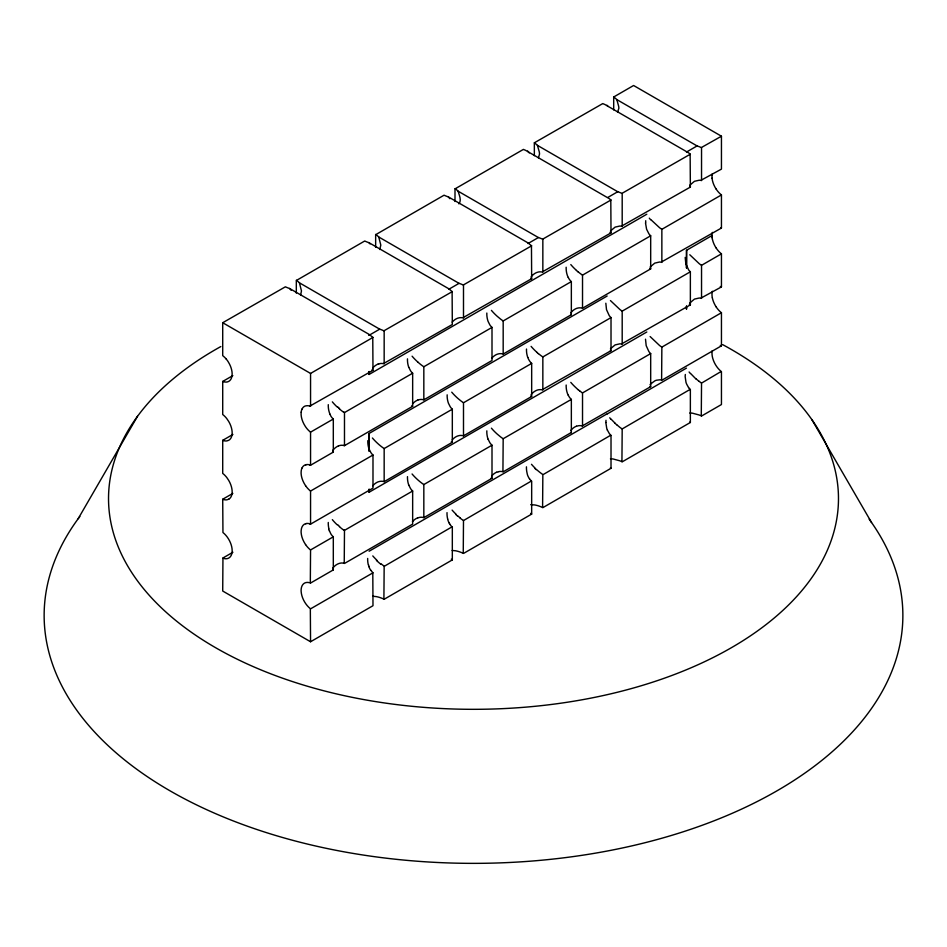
<?xml version="1.0" encoding="UTF-8"?>
<svg xmlns="http://www.w3.org/2000/svg" width="947" height="947" viewBox="0 0 947 947"><rect width="100%" height="100%" fill="white"/><g stroke="black" fill="none" stroke-linecap="round" stroke-linejoin="round"><path stroke-width="1.42" d="M646.825 214.2L369.081 374.456L369.081 371.555M646.825 331.995L369.081 492.251L369.081 489.315M369.129 433.43L369.117 451.08L369.129 433.43L607.157 296.009M686.504 306.153L686.504 309.089L686.504 306.153M686.539 267.918L686.551 250.28L686.468 267.954M605.831 303.229L606.506 309.657L609.229 315.6A15.282 11.601 87.6 0 0 610.389 316.985L611.016 317.588L611.016 350.686L542.075 389.833A14.892 11.542 -89.9 0 0 539.979 389.643A15.211 11.79 -90 0 0 538.914 389.726A15.85 12.287 89.9 0 0 537.328 390.081L536.807 390.271A17.792 13.779 -90 0 0 531.113 394.639M645.511 339.215L646.185 345.655L648.896 351.597A15.282 11.601 87.6 0 0 650.056 352.971L650.684 353.586L650.684 386.672L582.263 425.949M685.178 257.418L685.853 263.846L688.576 269.8A15.294 11.601 87.6 0 0 689.724 271.173L690.363 271.777L690.363 304.875L621.421 344.021A15.282 11.79 86.9 0 0 619.859 343.832L615.124 344.909L610.436 348.816M78.187 518.696L137.481 416.349M610.436 231.021L615.124 227.114L619.859 226.037A15.282 11.79 86.9 0 1 621.421 226.226L690.363 187.08L690.138 154.018A32.79 18.928 0 0 1 688.576 152.822L604.849 104.478A32.849 18.964 0 0 1 602.765 103.578L534.345 142.808L534.345 155.687M689.783 185.21L694.459 181.303L699.194 180.226A15.294 11.79 86.7 0 1 700.768 180.415L721.448 169.122L721.448 136.214L633.602 85.502L613.692 96.996L613.692 109.876M650.116 267.007L654.791 263.112L659.526 262.023A15.282 11.79 86.8 0 1 661.089 262.224L721.448 228.026L721.448 194.928L720.75 194.372A16.075 9.281 60 0 1 716.465 189.566L716.11 189.033M689.783 303.004L694.459 299.098L699.194 298.021A15.294 11.79 86.7 0 1 700.768 298.21L721.448 286.917L721.448 253.832L720.75 253.263A16.075 9.281 60 0 1 716.465 248.457L716.11 247.925M300.601 295.121L301.466 290.918L299.418 282.81A25.131 14.513 0 0 0 298.79 282.194A27.38 15.803 0 0 0 297.725 281.283A29.523 17.046 0 0 0 296.529 280.383L364.737 241A29.523 17.046 0 0 0 366.288 241.698A27.38 15.803 0 0 0 367.874 242.314A24.8 14.323 0 0 0 368.939 242.669L449.233 289.024A24.847 14.347 0 0 0 449.849 289.628A27.333 15.779 0 0 0 450.914 290.551A29.487 17.022 0 0 0 452.11 291.451L452.323 324.501L383.393 363.66A14.892 11.542 -90 0 0 381.286 363.459A15.247 11.826 88.9 0 0 379.7 363.624M538.429 157.877L539.53 154.03A15.637 12.785 59.9 0 0 539.245 151.757L537.446 145.376L536.132 144.157A32.849 18.964 0 0 0 534.558 142.95L534.345 142.808M379.747 249.499L380.812 245.119L378.753 236.999A25.131 14.513 0 0 0 378.137 236.383A27.38 15.803 0 0 0 377.439 235.779A29.523 17.046 0 0 0 375.876 234.572L444.084 195.189A29.546 17.058 0 0 0 445.635 195.887A27.38 15.803 0 0 0 446.688 196.301A24.811 14.323 0 0 0 448.286 196.858L528.568 243.213A24.847 14.347 0 0 0 529.527 244.137A27.333 15.779 0 0 0 530.261 244.74A29.499 17.034 0 0 0 531.456 245.64L531.669 278.69L462.728 317.849A14.892 11.542 -90 0 0 460.633 317.647A15.247 11.814 -90 0 0 459.046 317.837L457.46 318.275A17.792 13.791 -90 0 0 452.181 322.146M458.857 203.842C461.923 200.362 459.129 195.035 458.099 191.187A24.811 14.323 0 0 0 457.484 190.584A27.38 15.803 0 0 0 456.418 189.66A29.546 17.058 0 0 0 455.211 188.761L523.419 149.389A32.849 18.964 0 0 0 525.502 150.289L609.229 198.633A32.79 18.928 0 0 0 610.803 199.829L611.016 232.879L542.075 272.038A14.892 11.542 -89.9 0 0 539.979 271.836A15.211 11.778 -90 0 0 538.393 272.026L536.807 272.476A17.792 13.791 90 0 0 531.113 276.844M617.551 112.22L618.876 108.218A15.661 12.808 59.9 0 0 618.58 105.946L616.793 99.577L615.479 98.346A32.849 18.964 0 0 0 613.905 97.15L613.692 96.996M309.858 406.109L372.988 370.313L372.763 337.262A28.623 16.525 0 0 1 370.502 335.439A24.847 14.347 0 0 1 369.886 334.836L369.342 335.143M452.323 291.593L383.902 330.823A29.487 17.022 0 0 0 382.351 330.136A27.333 15.779 0 0 0 380.765 329.52A25.167 14.525 0 0 0 379.7 329.165L368.868 335.416M531.669 245.782L463.249 285.023A29.487 17.022 0 0 0 461.165 284.112A27.333 15.779 0 0 0 460.1 283.709A25.167 14.536 0 0 0 459.046 283.354L448.712 289.32M611.016 199.983L542.595 239.212A29.499 17.034 0 0 0 541.033 238.514A27.333 15.779 0 0 0 539.447 237.898A24.847 14.347 0 0 0 538.393 237.543L528.059 243.509M690.363 154.172L621.93 193.401A32.79 18.928 0 0 0 619.859 192.49L617.728 191.732L607.915 197.402M721.448 136.214L701.277 147.59A32.79 18.928 0 0 0 699.194 146.678L697.075 145.933L686.468 152.053M686.457 250.328L712.002 235.554A15.519 8.961 60 0 1 712.049 234.394A16.075 9.281 60 0 1 712.333 232.37M607.24 413.946L686.457 368.123M226.073 358.877L225.22 357.919A16.004 9.245 60 0 0 223.409 356.238L222.711 355.634L222.711 322.726L285.39 286.811A28.67 16.549 0 0 0 288.527 288.113A24.811 14.323 0 0 0 289.593 288.48L369.886 334.836M228.748 499.199A16.063 9.269 60 0 0 228.748 480.46L226.901 477.69A16.063 9.269 60 0 0 225.22 475.714L224.782 475.252A16.288 9.411 60 0 0 223.421 473.997L222.711 473.429L222.711 440.331L223.421 440.58A16.288 9.411 60 0 0 224.782 440.888L225.22 440.947A16.063 9.269 60 0 0 226.901 440.9L228.76 440.272A16.063 9.269 60 0 0 228.748 421.533L226.901 418.799A16.063 9.269 60 0 0 225.22 416.787L224.782 416.36A16.288 9.411 60 0 0 223.421 415.094L222.711 414.526L222.711 381.44L232.832 375.604M222.711 322.726L310.557 373.438L372.988 337.404M222.711 440.331L232.903 434.448M369.081 374.456L369.164 371.508M309.858 465.001L310.557 465.249L310.557 432.152L333.308 419.024L332.681 418.42A14.892 11.565 -89.7 0 1 331.142 416.562L330.834 416.005A15.554 11.991 89.7 0 1 330.006 414.23M343.714 445.457L344.483 445.658L344.483 412.572L412.655 373.213L412.028 372.609A14.892 11.542 -90 0 1 410.513 370.715L408.761 367.247M417.793 400.084L419.367 399.634A15.259 11.814 -90 0 1 420.965 399.456A14.892 11.542 -90 0 1 423.06 399.646L423.83 399.847L423.83 366.761L492.002 327.402L491.375 326.798A14.892 11.542 -90 0 1 489.859 324.916L488.107 321.435A17.792 13.791 -90 0 1 486.829 313.043M491.848 358.144A17.792 13.779 -90 0 1 497.128 354.249L498.714 353.823A15.211 11.79 -90 0 1 500.312 353.645A14.892 11.542 -90 0 1 502.407 353.835L503.177 354.048L503.177 320.95L571.349 281.59L570.71 280.987A14.892 11.542 -89.9 0 1 569.194 279.105L568.247 277.447M570.781 312.841A17.792 13.779 -90 0 1 576.474 308.438L577.007 308.284A15.85 12.275 -89.9 0 1 578.061 308.012A15.211 11.79 -90 0 1 579.647 307.834A14.892 11.542 -89.9 0 1 581.754 308.035L582.523 308.237L582.523 275.139L650.684 235.779L650.056 235.176A15.282 11.601 87.6 0 1 648.896 233.802L646.576 229.186L645.499 222.9M661.858 262.426L661.858 229.328L721.448 194.928M370.893 570.26A14.844 11.435 89.3 0 0 372.798 572.568L372.988 605.713L310.557 641.758L222.711 591.035L222.947 558.221A16.028 9.257 60 0 0 232.157 550.681A16.028 9.257 60 0 0 222.947 532.51L222.711 499.235L232.832 493.399M310.557 465.249L333.308 452.11L333.308 419.024M344.483 445.658L412.655 406.299L412.655 373.213M423.83 399.847L492.002 360.499L492.002 327.402M503.177 354.048L571.349 314.688L571.349 281.59M582.523 308.237L650.684 268.877L650.684 235.779M309.858 523.904L310.557 524.141L310.557 491.055L372.988 455.01L372.349 454.406A14.892 11.542 -90 0 1 370.845 452.524L369.093 449.056A17.792 13.791 -90 0 1 367.815 440.651M372.834 485.752A17.792 13.791 -90 0 1 378.113 481.857L379.7 481.431A15.259 11.826 89 0 1 381.286 481.254A14.892 11.542 -90 0 1 383.393 481.455L384.162 481.656L384.162 448.558L452.323 409.199L451.695 408.607A14.892 11.542 -90 0 1 450.192 406.713L448.44 403.244A17.792 13.779 90 0 1 447.162 394.84M452.181 439.941A17.792 13.779 -90 0 1 457.46 436.058L459.046 435.62A15.259 11.814 -90 0 1 460.633 435.442A14.892 11.542 -90 0 1 462.728 435.644L463.497 435.845L463.497 402.759L531.669 363.399L531.042 362.796A14.892 11.542 -89.9 0 1 529.527 360.914L528.568 359.256A16.17 12.536 -90 0 1 527.822 357.41M542.844 390.034L542.844 356.948L611.016 317.588M622.191 344.223L622.191 311.137L690.363 271.777M701.538 298.423L701.538 265.326L721.448 253.832M222.711 558.126L232.903 552.243M310.557 524.141L372.988 488.107L372.988 455.01M384.162 481.656L452.323 442.296L452.323 409.199M463.497 435.845L531.669 396.485L531.669 363.399M369.081 492.251L369.164 489.268M310.557 641.758L310.332 608.672A16.016 9.245 60 0 1 301.158 591.603L301.122 591.011A15.91 9.186 60 0 1 301.205 588.904A16.016 9.245 60 0 1 310.32 582.961L310.557 549.947L333.308 536.819L332.681 536.215A14.892 11.565 -89.7 0 1 331.142 534.357L330.834 533.8A15.554 11.991 89.7 0 1 330.006 532.025A16.194 12.489 89.7 0 1 329.485 530.805M332.799 568.117A17.082 13.222 -89.8 0 1 341.086 563.015A14.844 11.494 90 0 1 344.235 563.382L344.483 530.367L412.655 491.008L412.028 490.404A14.892 11.542 90 0 1 410.513 488.51L408.761 485.042M417.805 517.914A16.111 12.441 -88.8 0 1 418.846 517.571A15.472 11.968 -88.5 0 1 420.432 517.287A14.963 11.577 89.6 0 1 423.06 517.441L423.83 517.654L423.83 484.556L492.002 445.197L491.375 444.593A14.892 11.542 90 0 1 489.859 442.711L488.107 439.23M498.726 471.653A15.495 11.991 -88.5 0 1 499.779 471.488A14.856 11.506 -88.8 0 1 502.928 471.724L503.177 438.745L571.349 399.385L570.71 398.782A14.892 11.542 -89.9 0 1 569.194 396.9L568.247 395.254M582.523 426.032L582.523 392.934L650.684 353.586M650.056 384.742A19.047 15.318 85 0 1 650.92 383.76L654.791 380.907A16.206 12.477 -87.8 0 1 656.342 380.256L659.526 379.83A14.998 11.565 86.4 0 1 661.61 380.126L661.858 347.123L721.448 312.723L720.75 312.167A16.063 9.281 60 0 1 716.465 307.361L716.11 306.828M310.557 583.044L333.308 569.905L333.308 536.819M344.483 563.453L412.655 524.105L412.655 491.008M423.83 517.654L492.002 478.294L492.002 445.197M503.177 471.843L571.349 432.483L571.349 399.385M661.858 380.221L721.448 345.821L721.448 312.723M369.129 551.225L607.157 413.803M310.557 608.85L372.988 572.805M372.822 596.267L376.077 596.574A16.762 9.683 0 0 1 377.604 596.894A19.106 11.033 0 0 1 378.125 597.012A22.266 12.856 0 0 1 379.7 597.474A25.167 14.525 0 0 1 380.765 597.829A27.333 15.779 0 0 1 382.351 598.445A29.487 17.022 0 0 1 383.902 599.143L384.162 566.353L452.11 526.804M452.169 550.456L455.424 550.763A16.75 9.671 0 0 1 456.951 551.083A19.106 11.033 0 0 1 457.993 551.355A22.266 12.856 0 0 1 459.046 551.663A25.167 14.536 0 0 1 460.112 552.03A27.333 15.779 0 0 1 461.165 552.421A29.487 17.022 0 0 1 463.249 553.332L463.497 520.554L531.456 480.993A14.773 11.494 -89.4 0 1 529.503 478.732M530.699 504.68L534.759 504.952A16.774 9.683 0 0 1 536.286 505.272A19.106 11.033 0 0 1 536.807 505.402A21.663 12.5 0 0 1 538.393 505.852A24.586 14.193 0 0 1 539.447 506.219A27.333 15.779 0 0 1 541.033 506.834A29.499 17.034 0 0 1 542.595 507.521L542.844 474.743L610.803 435.194A14.998 11.328 87 0 1 609.229 433.395L607.37 430.045M610.436 458.845L611.288 458.845A10.595 6.12 0 0 1 613.123 458.987L619.859 460.81A32.79 18.928 0 0 1 621.93 461.71L622.191 428.932L690.138 389.383M689.783 413.034L690.635 413.034A10.606 6.12 0 0 1 692.47 413.188L699.194 414.999A32.79 18.928 0 0 1 701.277 415.911L701.538 383.121L721.212 371.437A16.016 9.245 60 0 1 712.807 358.546A16.182 9.34 60 0 1 712.251 356.131A16.016 9.245 60 0 1 712.097 354.959A15.341 8.854 60 0 1 712.002 353.349A15.519 8.961 60 0 1 712.097 351.68A16.016 9.245 60 0 1 712.251 350.698M384.162 599.262L452.323 559.902L452.323 527.005M463.497 553.45L531.669 514.103L531.669 481.194M542.844 507.651L611.016 468.292L611.016 435.383M622.191 461.84L690.363 422.48L690.363 389.572M701.538 416.029L721.448 404.535L721.448 371.626M228.76 499.176L226.901 499.803A16.063 9.269 60 0 1 225.22 499.838L224.782 499.791A16.288 9.411 60 0 1 223.421 499.471L222.711 499.235M378.125 364.086L379.7 363.636M338.446 445.895L340.032 445.445A15.259 11.814 -89.8 0 1 341.618 445.268A14.892 11.53 88.8 0 1 343.714 445.481M305.597 464.859L306.378 464.681M305.597 523.762L306.378 523.584M720.75 227.777L721.448 228.026M721.448 286.917L720.75 286.681A16.063 9.281 60 0 0 720.288 286.479M721.448 345.821L721.212 345.726A16.016 9.245 60 0 0 720.288 345.454M222.711 381.44L223.421 381.677A16.288 9.411 60 0 0 224.782 381.996L226.073 382.079A16.004 9.245 60 0 0 227.682 381.83L228.76 381.369A16.004 9.245 60 0 0 228.405 362.133L227.682 360.973A16.004 9.245 60 0 0 226.084 358.925M570.71 314.404L571.349 314.688M491.375 478.01L492.002 478.294M332.681 451.826L333.308 452.11M689.736 186.796L690.363 187.08M610.389 350.39L611.016 350.686M611.016 232.879L610.389 232.595A15.282 4.25 42.6 0 0 609.986 232.441M650.684 268.877L650.056 268.593A15.282 4.25 42.6 0 0 649.666 268.439M690.363 304.875L689.736 304.591A15.294 4.273 42.7 0 0 689.321 304.413M531.669 278.69L531.042 278.406A14.892 3.835 40.8 0 0 530.651 278.264M650.684 386.672L650.471 386.577A14.998 4.238 43 0 0 650.08 386.412M531.669 396.485L531.042 396.201A14.892 3.835 40.8 0 0 530.651 396.059M372.988 370.313L372.349 370.028A14.892 3.847 40.9 0 0 371.958 369.863M412.655 406.299L412.028 406.014A14.892 3.847 40.9 0 0 411.625 405.861M452.323 442.296L451.695 442.012A14.892 3.847 40.9 0 0 451.293 441.847M333.308 569.905L333.095 569.81A14.844 3.835 40.9 0 0 332.681 569.62M616.793 99.577L697.075 145.933M537.446 145.376L617.728 191.732M458.099 191.187L538.393 237.543M378.753 236.999L459.046 283.354M299.418 282.81L379.7 329.165M661.858 229.328L661.089 228.807A15.282 4.439 41.6 0 1 659.526 227.671L650.968 219.74M701.538 265.326L700.768 264.805A15.294 4.451 41.6 0 1 699.194 263.657L689.783 254.755M582.523 275.139L581.754 274.618A14.892 3.824 40.9 0 1 579.647 273.056L578.061 271.789M622.191 311.137L621.421 310.616A15.282 4.439 41.6 0 1 619.859 309.468L610.436 300.566M661.858 347.123L661.089 346.602A15.282 4.439 41.6 0 1 659.526 345.466L650.116 336.552M503.177 320.95L502.407 320.429A14.892 3.847 40.9 0 1 500.312 318.879L497.139 316.227A17.792 4.593 40.9 0 1 491.434 310.379M542.844 356.948L542.075 356.415A14.892 3.824 40.9 0 1 539.979 354.853L538.393 353.586M582.523 392.934L581.754 392.413A14.892 3.835 40.9 0 1 579.647 390.851M622.191 428.932L621.93 428.766A14.998 4.534 41.9 0 1 619.847 427.346L616.675 424.67M423.83 366.761L423.06 366.24A14.892 3.847 40.9 0 1 420.965 364.69L420.432 364.275A15.578 4.025 40.9 0 1 418.846 362.95A16.206 4.19 40.9 0 1 417.793 362.038M463.497 402.759L462.728 402.226A14.892 3.847 40.9 0 1 460.633 400.676L460.112 400.261A15.578 4.025 40.9 0 1 458.514 398.947A16.206 4.19 40.9 0 1 457.46 398.036A17.792 4.605 40.9 0 1 451.743 392.176M503.177 438.745L502.407 438.224A14.892 3.847 40.9 0 1 500.312 436.674L497.139 434.022A17.792 4.605 40.9 0 1 491.422 428.174M344.483 412.572L343.714 412.04M384.162 448.558L383.393 448.038A14.892 3.847 40.9 0 1 381.286 446.487L380.765 446.073A15.578 4.025 40.9 0 1 379.167 444.759A16.206 4.19 40.9 0 1 378.125 443.835A17.792 4.593 40.9 0 1 372.42 437.999M423.83 484.556L423.06 484.035A14.892 3.847 40.9 0 1 420.965 482.485L420.432 482.07A15.578 4.025 40.9 0 1 418.846 480.756A16.206 4.19 40.9 0 1 417.793 479.833A17.792 4.605 40.9 0 1 412.075 473.985M463.497 520.554L463.249 520.377A14.844 3.883 41 0 1 460.1 518.092M344.483 530.367L343.714 529.847M690.363 422.48L690.138 422.338A32.79 18.928 0 0 1 689.736 422.042M611.016 468.292L610.803 468.138A32.79 18.928 0 0 1 610.389 467.842M531.669 514.103L531.456 513.949A29.499 17.034 0 0 1 530.64 513.357M452.323 559.902L452.11 559.76A29.487 17.022 0 0 1 451.293 559.168M699.194 381.452L696.021 378.859M310.557 432.152L309.858 431.595A16.075 9.281 60 0 1 305.573 426.789L305.23 426.257A16.075 9.281 60 0 1 301.122 414.857L301.122 414.324A15.91 9.186 60 0 1 301.205 412.205M310.557 491.055L309.858 490.487A16.075 9.281 60 0 1 305.573 485.681M310.557 549.947L309.858 549.39A16.063 9.281 60 0 1 305.573 544.584M579.647 390.862L578.061 389.584M615.124 423.262L611.288 419.343M529.207 152.869L527.633 151.047M690.635 373.532L694.459 377.451A16.206 3.788 41 0 0 695.962 378.918M449.861 198.681L448.286 196.858M291.179 290.303L289.593 288.48M608.033 106.478L606.968 105.235M369.993 243.912L368.939 242.669M688.576 387.595L686.717 384.233A16.206 12.879 -88.6 0 1 685.995 382.339L685.166 376.681A19.047 13.862 -89.8 0 1 685.332 374.491M305.597 485.704L305.23 485.148A16.075 9.281 60 0 1 301.122 473.76L301.122 473.216A15.91 9.186 60 0 1 301.158 471.618A16.075 9.281 60 0 1 301.442 469.594A16.123 9.304 60 0 1 302.093 467.936M305.597 544.608L305.23 544.052A16.063 9.281 60 0 1 301.134 532.664L301.122 532.119A15.91 9.186 60 0 1 301.158 530.521A16.063 9.281 60 0 1 305.573 523.691M811.828 419.58L871.536 522.507M605.831 422.492L606.696 428.127A16.206 12.867 -88.7 0 0 607.335 430.068M701.538 147.72L701.538 180.628M622.191 193.519L622.191 226.428M542.844 239.331L542.844 272.239M463.497 285.142L463.497 318.05M454.998 188.619L454.998 201.498M384.162 330.953L384.162 363.861M375.651 234.43L375.651 247.297M310.557 373.438L310.557 406.346M296.316 280.241L296.316 293.108M869.18 519.205A429.37 247.901 0 0 1 470.967 863.356A429.37 247.901 0 0 1 79.82 516.517M722.679 344.637A364.962 210.708 0 0 1 735.594 645.238A364.962 210.708 0 0 1 214.78 647.227A364.962 210.708 0 0 1 220.829 346.555M535.529 468.54A18.111 4.439 41.1 0 1 531.492 464.302M536.156 469.617A16.868 4.581 40.7 0 1 535.102 468.623M542.489 474.281A14.773 3.61 40.7 0 1 539.991 472.446A15.791 3.859 40.9 0 1 536.452 469.463M526.449 466.824A18.111 14.087 90 0 0 526.97 472.6A16.868 13.175 -89.6 0 0 527.633 475.323A15.791 12.347 -89.5 0 0 529.48 478.756M616.627 424.718A16.206 3.788 41 0 1 615.041 423.285M605.962 422.492A19.047 13.85 -89.8 0 1 605.997 420.302M611.004 419.296A19.047 6.037 38.6 0 1 609.738 417.793M456.17 514.351A18.123 4.463 41.1 0 1 452.11 510.102M457.342 515.914A16.868 4.581 40.7 0 1 455.756 514.434M452.062 526.899A14.844 11.601 -89.1 0 1 449.766 524.07M447.694 519.122A18.123 14.169 -89.7 0 1 447.02 512.635M460.135 517.891A15.791 3.871 40.9 0 1 457.602 515.736M447.659 519.145A16.868 13.187 -89.6 0 0 448.286 521.134A16.075 12.571 -89.5 0 0 449.174 522.898M449.742 524.082A15.507 12.133 -89.1 0 1 449.115 522.957M690.15 389.371A14.998 11.305 86.9 0 1 688.587 387.572M701.254 382.86A14.998 4.415 41.7 0 1 699.194 381.369M690.363 373.485A19.047 6.013 38.7 0 1 689.096 371.993M376.835 560.151A18.111 4.451 41.1 0 1 372.787 555.913M377.462 561.24A16.868 4.581 40.7 0 1 376.397 560.245M383.784 565.844A14.844 3.646 40.7 0 1 380.801 563.619M368.347 564.945A18.111 14.181 -89.7 0 1 367.673 558.434M380.718 564.152A15.791 4.285 41 0 1 377.356 561.275M369.164 566.803A16.868 12.938 89.5 0 1 368.561 564.85M370.786 570.378A15.791 12.347 -89.5 0 1 369.01 566.898M491.801 475.856A17.78 13.814 89 0 1 496.595 472.222M488.084 439.254A17.792 13.791 -90 0 1 486.829 430.838M496.63 472.328A16.087 12.418 -88.4 0 1 498.714 471.642M491.268 478.223A14.963 3.764 40.2 0 1 491.671 478.401M570.792 382.375A17.792 4.593 40.9 0 0 576.486 388.211A16.17 4.155 40.9 0 0 578.025 389.655M570.721 430.565A17.78 13.814 89 0 1 576.463 426.197M566.176 385.027A17.792 13.791 -90 0 0 567.431 393.443A16.17 12.536 -90 0 0 568.283 395.219M576.486 426.28A16.087 12.429 -88.9 0 1 577.54 425.949A15.495 11.991 -88.5 0 1 579.647 425.641A14.773 11.447 -88.6 0 1 582.263 425.925M570.923 432.471A14.773 3.705 40.1 0 1 571.337 432.661M412.454 521.667A17.78 13.814 89 0 1 417.781 517.808M408.749 485.053A17.792 13.791 -90 0 1 407.482 476.649M337.144 524.78A18.005 4.865 40.7 0 1 332.338 519.654M343.808 530.142A14.892 4.037 41.1 0 1 341.607 528.533M328.929 528.84A18.005 13.814 89.7 0 1 328.278 522.46M341.062 528.059A15.554 4.131 40.9 0 1 339.405 526.698M329.319 530.912A16.845 13.175 -89.5 0 1 328.692 528.935M339.559 526.473A16.182 4.025 40.9 0 1 338.529 525.585A16.845 4.131 41 0 1 337.629 524.614M536.807 352.225A17.792 4.593 40.9 0 1 531.113 346.377M527.763 357.445A17.792 13.791 -90 0 1 526.496 349.041M538.358 353.657A16.17 4.155 40.9 0 1 536.748 352.26M576.486 270.416A17.792 4.581 40.9 0 1 570.804 264.58M566.164 267.232A17.792 13.791 -90 0 0 567.431 275.648A16.17 12.536 -89.9 0 0 568.271 277.424M578.025 271.848A16.17 4.155 40.9 0 1 576.427 270.463M417.793 362.038A17.792 4.593 40.9 0 1 412.099 356.19M412.513 403.943A17.792 13.779 -90 0 1 417.793 400.06M408.737 367.258A17.792 13.791 -90 0 1 407.482 358.854M645.688 222.888A19.023 13.767 -89.8 0 1 645.724 220.71M650.577 219.68A19.023 6.108 38.5 0 1 649.299 218.165M337.156 406.985A17.993 4.865 40.7 0 1 332.35 401.871M332.823 450.346A18.005 13.874 -88.8 0 1 337.428 446.404A16.845 13.009 -88.9 0 1 338.458 445.942M343.808 412.347A14.892 4.037 41.1 0 1 341.607 410.738M328.278 404.665A17.792 13.66 89.7 0 0 329.52 412.999A16.194 12.489 89.7 0 0 329.994 414.241M341.062 410.276A15.554 4.143 40.9 0 1 339.393 408.903M339.559 408.678A16.194 4.025 40.9 0 1 338.541 407.778M338.624 407.719A16.857 4.131 41 0 1 337.641 406.819M372.834 367.945A17.792 13.791 90 0 1 378.113 364.062M306.355 523.513A16.063 9.281 60 0 1 309.858 523.833M716.098 306.804A16.063 9.281 60 0 1 712.961 300.223A16.123 9.304 60 0 1 712.357 297.832M712.333 297.784A16.063 9.281 60 0 1 712.061 296.009A15.341 8.854 60 0 1 712.002 294.446A15.519 8.961 60 0 1 712.049 293.298A16.063 9.281 60 0 1 712.333 291.274M712.097 237.164A15.341 8.854 60 0 1 712.002 235.554M302.081 467.865A16.075 9.281 60 0 1 305.573 464.788M306.355 464.61A16.075 9.281 60 0 1 309.858 464.93M716.098 247.913A16.075 9.281 60 0 1 712.961 241.319A16.123 9.304 60 0 1 712.357 238.928M712.333 238.881A16.075 9.281 60 0 1 712.061 237.117M712.097 178.261A15.341 8.854 60 0 1 712.002 176.651A15.519 8.961 60 0 1 712.097 174.982M301.182 412.158A16.075 9.281 60 0 1 301.442 410.69A16.123 9.304 60 0 1 302.093 409.045M302.069 408.974A16.075 9.281 60 0 1 305.206 406.014L306.378 405.79A16.123 9.304 60 0 1 309.906 406.097M716.098 189.021A16.075 9.281 60 0 1 712.061 178.214M712.061 174.935A16.075 9.281 60 0 1 712.227 173.94"/></g></svg>
